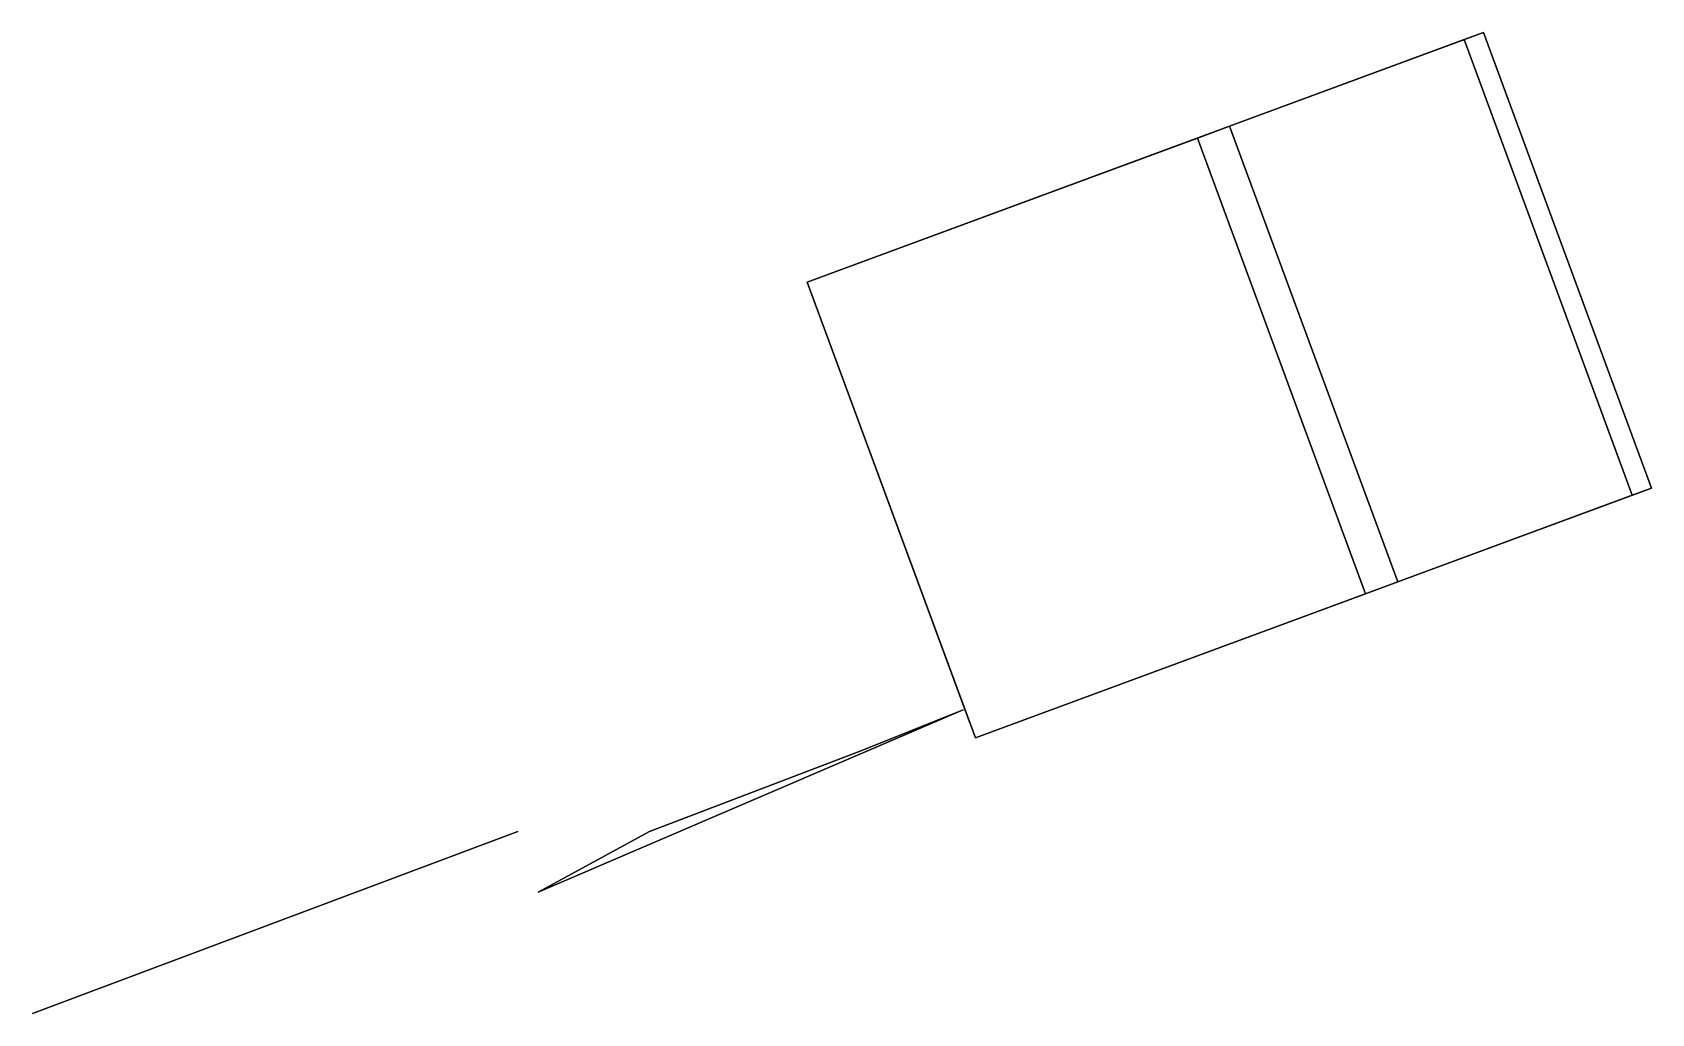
# Model space of a CAD drawing. Header units: metres. Extents: x 99985 to 960220, y 99998 to 1946193.
# Drawn here: x 960209.5 to 960219.5, y 1946186.88 to 1946192.93 of the extents above; entities outside this region: 1.
import ezdxf

# ---------------------------------------------------------------- set-up
doc = ezdxf.new("R2010")
doc.units = ezdxf.units.M

msp = doc.modelspace()

# ---------------------------------------------------------------- linework, layer by layer
at = {"layer": 'Building Shading', "color": 195}
for points in [[(960213.3125, 1946188, 69.503), (960212.625, 1946187.625, 79.253), (960215.25, 1946188.75, 79.253), (960214.625, 1946188.5, 69.503)], [(960214.625, 1946188.5, 69.503), (960215.25, 1946188.75, 79.253), (960212.625, 1946187.625, 79.253), (960213.3125, 1946188, 69.503)], [(960214.9375, 1946188.625, 69.503), (960214.625, 1946188.5, 69.503), (960215.25, 1946188.75, 79.253)], [(960215.25, 1946188.75, 79.253), (960214.625, 1946188.5, 69.503), (960214.9375, 1946188.625, 69.503)], [(960214.625, 1946188.5, 69.503), (960214.9375, 1946188.625, 69.503), (960214.9375, 1946188.625, 59.753), (960214.625, 1946188.5, 59.753)], [(960214.625, 1946188.5, 59.753), (960214.9375, 1946188.625, 59.753), (960214.9375, 1946188.625, 69.503), (960214.625, 1946188.5, 69.503)], [(960214.625, 1946188.5, 69.503), (960214.625, 1946188.5, 59.753), (960213.3125, 1946188, 59.753), (960213.3125, 1946188, 69.503)], [(960213.3125, 1946188, 69.503), (960213.3125, 1946188, 59.753), (960214.625, 1946188.5, 59.753), (960214.625, 1946188.5, 69.503)], [(960212.5, 1946188, 79.253), (960212.5, 1946188, 40.253), (960209.5, 1946186.875, 40.253), (960209.5, 1946186.875, 79.253)], [(960209.5, 1946186.875, 79.253), (960209.5, 1946186.875, 40.253), (960212.5, 1946188, 40.253), (960212.5, 1946188, 79.253)]]:
    msp.add_3dface(points, dxfattribs=at)
at = {"layer": 'CORE', "color": 43}
for points in [[(960218.4643, 1946192.934, 67.3612), (960218.4643, 1946192.934, 64.253), (960216.8963, 1946192.3548, 64.253), (960216.8963, 1946192.3548, 67.3612)], [(960219.5038, 1946190.1198, 67.3612), (960219.5038, 1946190.1198, 64.253), (960218.4643, 1946192.934, 64.253), (960218.4643, 1946192.934, 67.3612)], [(960216.8963, 1946192.3548, 67.3612), (960216.8963, 1946192.3548, 64.253), (960217.9358, 1946189.5407, 64.253), (960217.9358, 1946189.5407, 67.3612)], [(960217.9358, 1946189.5407, 67.3612), (960217.9358, 1946189.5407, 64.253), (960219.5038, 1946190.1198, 64.253), (960219.5038, 1946190.1198, 67.3612)]]:
    msp.add_3dface(points, dxfattribs=at)
at = {"layer": 'CORE', "color": 8}
for points in [[(960216.8963, 1946192.3548, 64.253), (960218.3449, 1946192.8899, 64.253), (960219.3844, 1946190.0757, 64.253), (960217.9358, 1946189.5407, 64.253)], [(960218.3449, 1946192.8899, 64.253), (960218.4643, 1946192.934, 64.253), (960219.5038, 1946190.1198, 64.253), (960219.3844, 1946190.0757, 64.253)]]:
    msp.add_3dface(points, dxfattribs=at)
at = {"layer": 'CORE', "color": 15}
for points in [[(960216.8963, 1946192.3548, 67.3612), (960217.9358, 1946189.5407, 67.3612), (960219.3844, 1946190.0757, 67.3612), (960218.3449, 1946192.8899, 67.3612)], [(960218.3449, 1946192.8899, 67.3612), (960219.3844, 1946190.0757, 67.3612), (960219.5038, 1946190.1198, 67.3612), (960218.4643, 1946192.934, 67.3612)]]:
    msp.add_3dface(points, dxfattribs=at)
at = {"layer": 'PERIM', "color": 43}
for points in [[(960216.8963, 1946192.3548, 67.3612), (960216.8963, 1946192.3548, 64.253), (960214.2872, 1946191.3911, 64.253), (960214.2872, 1946191.3911, 67.3612)], [(960217.9358, 1946189.5407, 67.3612), (960217.9358, 1946189.5407, 64.253), (960216.8963, 1946192.3548, 64.253), (960216.8963, 1946192.3548, 67.3612)], [(960214.2872, 1946191.3911, 67.3612), (960214.2872, 1946191.3911, 64.253), (960215.3267, 1946188.5769, 64.253), (960215.3267, 1946188.5769, 67.3612)], [(960215.3267, 1946188.5769, 67.3612), (960215.3267, 1946188.5769, 64.253), (960217.9358, 1946189.5407, 64.253), (960217.9358, 1946189.5407, 67.3612)]]:
    msp.add_3dface(points, dxfattribs=at)
at = {"layer": 'PERIM', "color": 8}
for points in [[(960214.2872, 1946191.3911, 64.253), (960216.6976, 1946192.2814, 64.253), (960217.7371, 1946189.4673, 64.253), (960215.3267, 1946188.5769, 64.253)], [(960216.6976, 1946192.2814, 64.253), (960216.8963, 1946192.3548, 64.253), (960217.9358, 1946189.5407, 64.253), (960217.7371, 1946189.4673, 64.253)]]:
    msp.add_3dface(points, dxfattribs=at)
at = {"layer": 'PERIM', "color": 15}
for points in [[(960214.2872, 1946191.3911, 67.3612), (960215.3267, 1946188.5769, 67.3612), (960217.7371, 1946189.4673, 67.3612), (960216.6976, 1946192.2814, 67.3612)], [(960216.6976, 1946192.2814, 67.3612), (960217.7371, 1946189.4673, 67.3612), (960217.9358, 1946189.5407, 67.3612), (960216.8963, 1946192.3548, 67.3612)]]:
    msp.add_3dface(points, dxfattribs=at)
at = {"layer": 'PERIM', "color": 143}
msp.add_3dface([(960214.3219, 1946191.2973, 66.4351), (960214.3219, 1946191.2973, 65.103), (960215.292, 1946188.6707, 65.103), (960215.292, 1946188.6707, 66.4351)], dxfattribs=at)

doc.saveas('drawing.dxf')
